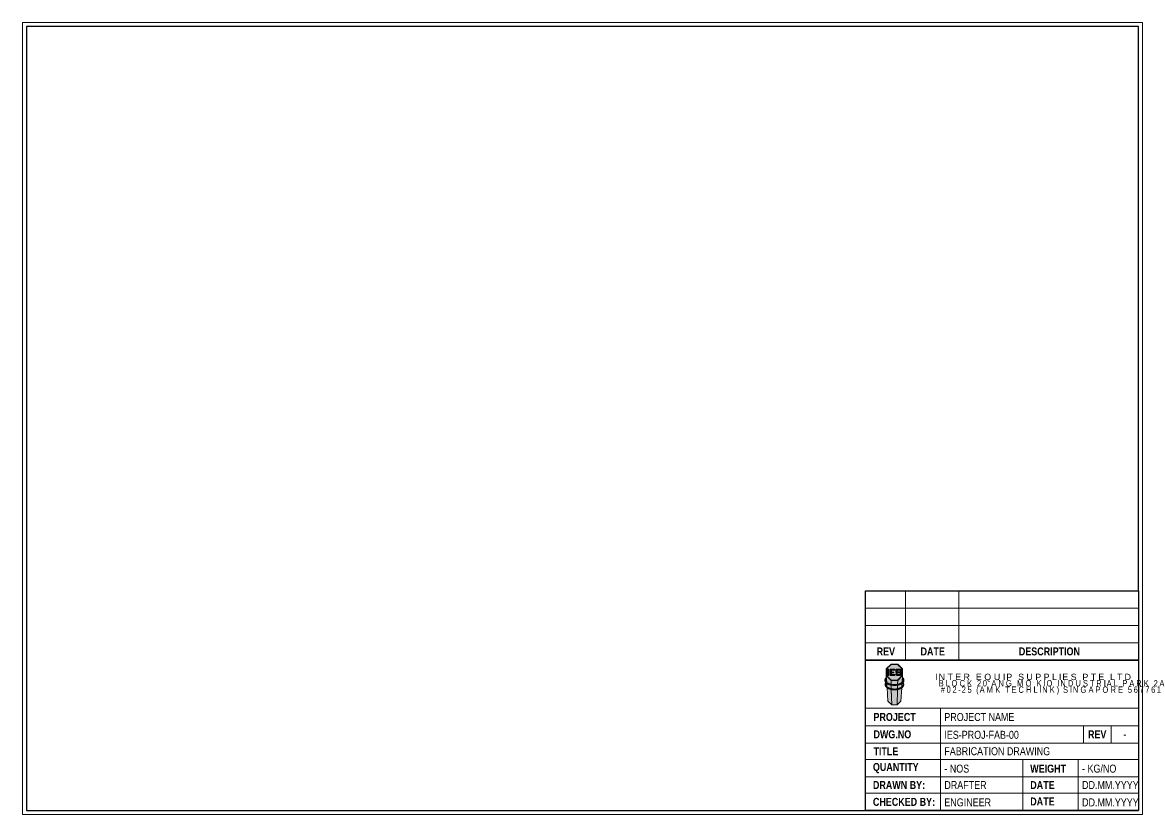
# Model space of a CAD drawing. Header units: millimetres. Extents: x 0 to 1271, y 0 to 491.
# Drawn here: x 0 to 420, y 0 to 297 of the extents above; entities that cross this region are included whole.
import ezdxf
from ezdxf.enums import TextEntityAlignment as Align

# ---------------------------------------------------------------- set-up
doc = ezdxf.new("R2010")
doc.units = ezdxf.units.MM
doc.layers.get('0').update_dxf_attribs({"lineweight": 0})
doc.layers.get('Defpoints').update_dxf_attribs({"lineweight": 0})
for name, color, linetype, lineweight in [('A-PATT-CONC', 7, 'Continuous', 5), ('IES_Existing', 150, 'Continuous', 5), ('IES_Text', 7, 'Continuous', 0)]:
    doc.layers.add(name, color=color, linetype=linetype, lineweight=lineweight)
doc.layers.add('IES_Object line', color=7, linetype='Continuous')
doc.styles.add('ROMAND', font='ROMAND.shx', dxfattribs={"width": 0.8, "height": 100})
doc.styles.add('Title Block Content1', font='arial.ttf', dxfattribs={"width": 0.8})
doc.styles.add('Title Block Field1', font='arialbd.ttf', dxfattribs={"width": 0.8})

# ---------------------------------------------------------------- blocks, each defined once
blk = doc.blocks.new('Paper_A3_L')
at = {"layer": 'Defpoints'}
blk.add_lwpolyline([(1.5, 295.5), (-418.5, 295.5), (-418.5, -1.5), (1.5, -1.5)], close=True, dxfattribs=at)
at = {"layer": 'IES_Object line'}
blk.add_lwpolyline([(0, 294), (-417, 294), (-417, 0), (0, 0)], close=True, dxfattribs=at)
blk = doc.blocks.new('LOGO 2025.01')
at = {"ltscale": 0.25, "true_color": 0x76b822}
h = blk.add_hatch(color=72, dxfattribs=at)
h.dxf.hatch_style = 1
h.paths.add_polyline_path([(-91, 1370), (123, 1370), (123, 1429), (-179, 1429), (-179, 1037), (123, 1037), (123, 1096), (-91, 1096), (-91, 1195), (69, 1195), (69, 1255), (-91, 1255)], flags=0)
h.paths.add_polyline_path([(293, 1373), (450, 1373, -0.414215), (470, 1353), (470, 1337), (544, 1337), (544, 1373, 0.414211), (485, 1432), (258, 1432, 0.414214), (199, 1373), (199, 1266, 0.414214), (258, 1207), (450, 1207, -0.414216), (470, 1187), (470, 1119, -0.414211), (450, 1099), (293, 1099, -0.41421), (273, 1119), (273, 1144), (199, 1144), (199, 1099, 0.414214), (258, 1040), (485, 1040, 0.414216), (544, 1099), (544, 1207, 0.414211), (485, 1266), (293, 1266, -0.41421), (273, 1286), (273, 1353, -0.414217)], flags=0)
h.paths.add_polyline_path([(-114, 1755), (-416, 1453), (-416, 1026), (-114, 724), (313, 724), (615, 1026), (615, 1453), (313, 1755)])
h.paths.add_polyline_path([(308, 1742), (602, 1448), (602, 1031), (308, 737), (-109, 737), (-404, 1031), (-404, 1448), (-109, 1742)], flags=16)
h.paths.add_polyline_path([(485, 1432, -0.414211), (544, 1373), (544, 1337), (470, 1337), (470, 1353, 0.414215), (450, 1373), (293, 1373, 0.414217), (273, 1353), (273, 1286, 0.41421), (293, 1266), (485, 1266, -0.414211), (544, 1207), (544, 1099, -0.414216), (485, 1040), (258, 1040, -0.414214), (199, 1099), (199, 1144), (273, 1144), (273, 1119, 0.41421), (293, 1099), (450, 1099, 0.414211), (470, 1119), (470, 1187, 0.414216), (450, 1207), (258, 1207, -0.414214), (199, 1266), (199, 1373, -0.414214), (258, 1432)], flags=0)
h.paths.add_polyline_path([(123, 1429), (123, 1370), (-91, 1370), (-91, 1255), (69, 1255), (69, 1195), (-91, 1195), (-91, 1096), (123, 1096), (123, 1037), (-179, 1037), (-179, 1429)], flags=0)
h = blk.add_hatch(color=72, dxfattribs=at)
h.dxf.hatch_style = 1
h.paths.add_polyline_path([(-109, 1742), (-404, 1448), (-404, 1031), (-109, 737), (308, 737), (602, 1031), (602, 1448), (308, 1742)])
at = {"ltscale": 0.25, "true_color": 0xffffff}
h = blk.add_hatch(color=7, dxfattribs=at)
h.dxf.hatch_style = 1
h.paths.add_polyline_path([(-338, 1037), (-259, 1037), (-259, 1429), (-338, 1429)])
h = blk.add_hatch(color=7, dxfattribs=at)
h.dxf.hatch_style = 1
h.paths.add_polyline_path([(-179, 1037), (123, 1037), (123, 1096), (-91, 1096), (-91, 1195), (69, 1195), (69, 1255), (-91, 1255), (-91, 1370), (123, 1370), (123, 1429), (-179, 1429)])
h = blk.add_hatch(color=7, dxfattribs=at)
h.dxf.hatch_style = 1
h.paths.add_polyline_path([(199, 1266, 0.414214), (258, 1207), (450, 1207, -0.414216), (470, 1187), (470, 1119, -0.414211), (450, 1099), (293, 1099, -0.41421), (273, 1119), (273, 1144), (199, 1144), (199, 1099, 0.414214), (258, 1040), (485, 1040, 0.414216), (544, 1099), (544, 1207, 0.414211), (485, 1266), (293, 1266, -0.41421), (273, 1286), (273, 1353, -0.414217), (293, 1373), (450, 1373, -0.414215), (470, 1353), (470, 1337), (544, 1337), (544, 1373, 0.414211), (485, 1432), (258, 1432, 0.414214), (199, 1373)])
at = {"true_color": 0x4d99d6}
h = blk.add_hatch(color=153, dxfattribs=at)
h.paths.add_polyline_path([(-446, 831), (-439, 843), (-430, 855), (-421, 867), (-411, 879), (-407, 882), (-409, 914), (-411, 913), (-413, 911), (-415, 910), (-417, 908), (-419, 906), (-421, 905), (-422, 903), (-424, 901), (-426, 900), (-428, 898), (-430, 896), (-431, 895), (-433, 893), (-435, 891), (-436, 890), (-438, 888), (-440, 886), (-441, 884), (-443, 883), (-445, 881), (-446, 879), (-448, 878), (-449, 876), (-451, 874), (-452, 872), (-454, 871), (-455, 869), (-457, 867), (-458, 865), (-459, 863), (-461, 862), (-462, 860), (-463, 858), (-465, 856), (-466, 854), (-467, 853), (-468, 851), (-470, 849), (-471, 847), (-472, 845), (-473, 844), (-474, 842), (-475, 840), (-477, 838), (-478, 836), (-479, 834), (-480, 832), (-481, 831), (-482, 829), (-483, 827), (-484, 825), (-484, 823), (-485, 821), (-486, 819), (-487, 817), (-488, 816), (-489, 814), (-490, 812), (-490, 810), (-491, 808), (-492, 806), (-492, 804), (-493, 802), (-494, 800), (-494, 798), (-495, 796), (-496, 794), (-496, 793), (-497, 791), (-497, 789), (-498, 787), (-498, 785), (-499, 783), (-499, 781), (-499, 779), (-500, 777), (-500, 775), (-500, 773), (-501, 771), (-502, 759), (-503, 746), (-502, 734), (-501, 721), (-498, 709), (-495, 697), (-490, 684), (-485, 672), (-478, 660), (-471, 647), (-463, 635), (-454, 624), (-443, 612), (-432, 601), (-420, 589), (-407, 578), (-393, 568), (-379, 557), (-363, 547), (-347, 537), (-330, 528), (-312, 519), (-293, 510), (-273, 501), (-253, 494), (-232, 486), (-211, 479), (-189, 472), (-166, 466), (-143, 461), (-120, 456), (-96, 451), (-71, 447), (-47, 443), (-22, 440), (3, 438), (29, 436), (54, 435), (80, 434), (105, 434), (131, 434), (157, 435), (182, 436), (207, 439), (233, 441), (257, 444), (282, 448), (306, 452), (330, 457), (353, 462), (376, 468), (399, 474), (421, 481), (442, 488), (463, 495), (483, 504), (502, 512), (521, 521), (538, 530), (555, 540), (572, 550), (587, 560), (601, 570), (615, 581), (628, 592), (640, 603), (651, 615), (661, 627), (670, 638), (678, 651), (685, 663), (691, 675), (696, 687), (700, 700), (703, 712), (705, 725), (707, 737), (707, 750), (706, 762), (705, 774), (702, 787), (699, 799), (694, 811), (689, 823), (683, 835), (676, 846), (668, 858), (659, 869), (650, 880), (640, 891), (629, 902), (617, 912), (608, 919), (606, 888), (613, 881), (623, 870), (633, 858), (641, 846), (649, 834), (656, 821), (661, 809), (666, 796), (669, 783), (671, 770), (672, 757), (673, 744), (672, 731), (669, 718), (666, 704), (662, 691), (656, 678), (649, 666), (641, 653), (632, 640), (622, 628), (611, 616), (599, 604), (585, 592), (571, 581), (555, 570), (539, 559), (521, 549), (503, 539), (484, 530), (464, 521), (443, 512), (421, 504), (399, 497), (375, 490), (352, 484), (327, 478), (303, 473), (277, 468), (251, 464), (225, 461), (199, 458), (172, 456), (146, 455), (119, 454), (92, 454), (65, 455), (38, 456), (12, 458), (-15, 460), (-41, 463), (-67, 467), (-92, 472), (-117, 477), (-142, 482), (-166, 489), (-189, 495), (-211, 503), (-233, 510), (-255, 519), (-275, 528), (-294, 537), (-313, 547), (-330, 557), (-347, 567), (-363, 578), (-378, 590), (-391, 601), (-404, 613), (-415, 625), (-426, 637), (-435, 650), (-443, 663), (-450, 675), (-456, 688), (-461, 701), (-464, 715), (-467, 728), (-468, 741), (-468, 754), (-467, 767), (-465, 780), (-462, 793), (-458, 806), (-452, 818)])
h.paths.add_polyline_path([(-392, 620), (-391, 621), (-393, 653), (-393, 653), (-394, 652), (-394, 652), (-395, 651), (-395, 651), (-396, 650), (-396, 650), (-397, 649), (-398, 649), (-398, 648), (-399, 648), (-399, 647), (-400, 647), (-400, 646), (-401, 646), (-401, 645), (-402, 645), (-403, 644), (-403, 644), (-404, 643), (-404, 643), (-405, 642), (-405, 642), (-406, 641), (-406, 641), (-407, 641), (-407, 640), (-408, 640), (-408, 639), (-409, 639), (-409, 638), (-410, 638), (-410, 637), (-411, 637), (-412, 636), (-412, 636), (-413, 635), (-413, 635), (-414, 634), (-414, 634), (-415, 633), (-415, 633), (-416, 632), (-416, 631), (-417, 631), (-417, 630), (-418, 630), (-418, 629), (-419, 629), (-415, 625), (-404, 613), (-401, 610), (-400, 611), (-399, 611), (-399, 612), (-398, 613), (-397, 614), (-397, 615), (-396, 615), (-395, 616), (-394, 617), (-394, 618), (-393, 618), (-392, 619)], flags=17)
h.paths.add_polyline_path([(622, 628), (623, 629), (623, 630), (622, 630), (622, 631), (621, 631), (621, 632), (620, 632), (619, 633), (619, 633), (618, 634), (618, 634), (617, 635), (617, 635), (616, 636), (616, 636), (615, 637), (615, 637), (614, 638), (613, 639), (613, 639), (612, 640), (612, 640), (611, 641), (611, 641), (610, 642), (610, 642), (609, 643), (608, 643), (608, 644), (607, 644), (607, 645), (606, 645), (606, 646), (605, 646), (604, 647), (604, 647), (603, 648), (603, 648), (602, 649), (602, 649), (601, 650), (600, 650), (600, 651), (599, 651), (599, 652), (598, 652), (597, 653), (597, 653), (596, 654), (596, 654), (595, 655), (594, 655), (594, 656), (593, 656), (593, 657), (592, 657), (592, 658), (590, 627), (591, 626), (592, 624), (593, 623), (594, 622), (596, 621), (597, 619), (598, 618), (599, 617), (600, 616), (601, 614), (603, 613), (604, 612), (605, 610), (611, 616)], flags=17)
h.paths.add_polyline_path([(683, 536), (679, 547), (674, 558), (668, 569), (661, 580), (654, 591), (648, 584), (640, 575), (634, 570), (640, 558), (645, 547), (649, 536), (653, 525), (656, 513), (658, 502), (659, 490), (659, 478), (659, 467), (657, 455), (655, 443), (652, 432), (649, 420), (644, 408), (639, 397), (632, 386), (625, 374), (618, 363), (609, 352), (599, 341), (589, 331), (578, 320), (566, 310), (554, 300), (541, 291), (527, 281), (512, 272), (497, 263), (481, 255), (464, 247), (447, 239), (429, 232), (411, 225), (392, 218), (372, 212), (352, 206), (332, 201), (311, 196), (290, 192), (269, 188), (247, 184), (226, 181), (203, 179), (181, 177), (159, 175), (136, 174), (114, 174), (91, 174), (68, 174), (46, 175), (23, 177), (1, 179), (-21, 181), (-43, 184), (-64, 188), (-86, 192), (-107, 196), (-128, 201), (-148, 206), (-168, 212), (-187, 218), (-206, 225), (-224, 232), (-242, 239), (-259, 247), (-276, 255), (-292, 263), (-307, 272), (-322, 281), (-336, 291), (-349, 300), (-362, 310), (-374, 320), (-385, 331), (-395, 341), (-404, 352), (-413, 363), (-421, 374), (-428, 386), (-434, 397), (-440, 408), (-444, 420), (-448, 432), (-451, 443), (-453, 455), (-454, 467), (-455, 478), (-454, 490), (-453, 502), (-451, 513), (-448, 525), (-445, 536), (-440, 547), (-435, 558), (-430, 569), (-435, 575), (-444, 584), (-450, 591), (-451, 590), (-451, 589), (-452, 588), (-452, 588), (-453, 587), (-454, 586), (-454, 585), (-455, 584), (-455, 583), (-456, 582), (-456, 581), (-457, 580), (-458, 579), (-458, 578), (-459, 577), (-459, 577), (-460, 576), (-460, 575), (-461, 574), (-461, 573), (-462, 572), (-462, 571), (-463, 570), (-463, 569), (-464, 568), (-464, 567), (-465, 566), (-465, 565), (-466, 564), (-466, 564), (-467, 563), (-467, 562), (-468, 561), (-468, 560), (-469, 559), (-469, 558), (-470, 557), (-470, 556), (-471, 555), (-471, 554), (-471, 553), (-472, 552), (-472, 551), (-473, 550), (-473, 549), (-473, 548), (-474, 547), (-474, 546), (-475, 546), (-475, 545), (-475, 544), (-476, 543), (-476, 542), (-476, 541), (-477, 540), (-477, 539), (-477, 538), (-478, 537), (-478, 536), (-478, 535), (-479, 534), (-479, 533), (-479, 532), (-480, 531), (-480, 530), (-480, 529), (-481, 528), (-481, 527), (-481, 526), (-481, 525), (-482, 524), (-482, 523), (-482, 522), (-482, 521), (-483, 520), (-483, 520), (-483, 519), (-483, 518), (-484, 517), (-484, 516), (-484, 515), (-484, 514), (-484, 513), (-485, 512), (-485, 511), (-485, 510), (-485, 509), (-485, 508), (-486, 507), (-486, 506), (-486, 505), (-486, 504), (-486, 503), (-486, 502), (-486, 501), (-488, 489), (-488, 477), (-488, 466), (-487, 454), (-485, 442), (-482, 430), (-479, 418), (-474, 407), (-469, 395), (-463, 384), (-457, 372), (-449, 361), (-441, 350), (-432, 339), (-422, 328), (-411, 317), (-400, 307), (-388, 296), (-375, 286), (-362, 276), (-348, 267), (-333, 258), (-317, 249), (-301, 240), (-284, 232), (-267, 224), (-249, 216), (-231, 209), (-212, 202), (-192, 196), (-172, 190), (-152, 184), (-131, 179), (-110, 175), (-89, 170), (-67, 166), (-45, 163), (-23, 160), (0, 158), (22, 156), (45, 154), (68, 153), (91, 153), (114, 153), (136, 153), (159, 154), (182, 156), (205, 158), (227, 160), (249, 163), (271, 166), (293, 170), (315, 174), (336, 179), (356, 184), (377, 190), (397, 196), (416, 202), (435, 209), (454, 216), (471, 224), (489, 232), (506, 240), (522, 249), (537, 258), (552, 267), (566, 276), (580, 286), (592, 296), (605, 306), (616, 317), (626, 328), (636, 338), (645, 350), (654, 361), (661, 372), (668, 383), (674, 395), (679, 407), (683, 418), (687, 430), (689, 442), (691, 454), (692, 466), (693, 477), (692, 489), (691, 501), (689, 512), (686, 524)])
at = {"true_color": 0x378cd2}
h = blk.add_hatch(color=153, dxfattribs=at)
h.paths.add_polyline_path([(-443, 612), (-454, 624), (-463, 635), (-471, 647), (-478, 660), (-485, 672), (-490, 684), (-495, 697), (-498, 709), (-501, 721), (-502, 735), (-501, 709), (-500, 699), (-499, 690), (-497, 680), (-494, 670), (-491, 660), (-487, 650), (-483, 641), (-478, 631), (-472, 622), (-466, 612), (-459, 603), (-452, 593), (-444, 584), (-435, 575), (-426, 566), (-417, 557), (-406, 549), (-396, 540), (-384, 532), (-373, 524), (-360, 516), (-347, 508), (-334, 501), (-320, 493), (-306, 486), (-291, 479), (-276, 473), (-261, 467), (-245, 460), (-228, 455), (-211, 449), (-194, 444), (-177, 439), (-159, 434), (-141, 430), (-122, 426), (-104, 422), (-85, 419), (-66, 416), (-46, 413), (-27, 411), (-7, 409), (12, 407), (32, 405), (52, 404), (72, 404), (92, 403), (112, 403), (132, 404), (152, 404), (172, 405), (192, 407), (212, 409), (232, 411), (251, 413), (270, 416), (289, 419), (308, 422), (327, 426), (345, 430), (363, 434), (381, 439), (399, 444), (416, 449), (433, 455), (449, 461), (465, 467), (481, 473), (496, 480), (511, 486), (525, 493), (539, 501), (552, 508), (565, 516), (577, 524), (589, 532), (600, 540), (611, 549), (621, 558), (631, 566), (640, 575), (648, 584), (656, 593), (664, 603), (670, 612), (677, 622), (682, 631), (687, 641), (691, 650), (695, 660), (698, 670), (701, 680), (703, 690), (704, 699), (705, 709), (707, 737), (707, 737), (705, 725), (703, 712), (700, 700), (696, 687), (691, 675), (685, 663), (678, 651), (670, 638), (661, 627), (651, 615), (640, 603), (628, 592), (615, 581), (601, 570), (587, 560), (572, 550), (555, 540), (538, 530), (521, 521), (502, 512), (483, 504), (463, 495), (442, 488), (421, 481), (399, 474), (376, 468), (353, 462), (330, 457), (306, 452), (282, 448), (257, 444), (233, 441), (207, 439), (182, 436), (157, 435), (131, 434), (105, 434), (80, 434), (54, 435), (29, 436), (3, 438), (-22, 440), (-47, 443), (-71, 447), (-96, 451), (-120, 456), (-143, 461), (-166, 466), (-189, 472), (-211, 479), (-232, 486), (-253, 494), (-273, 501), (-293, 510), (-312, 519), (-330, 528), (-347, 537), (-363, 547), (-379, 557), (-393, 568), (-407, 578), (-420, 589), (-432, 601)])
h.paths.add_polyline_path([(-488, 477), (-488, 489), (-486, 501), (-486, 502), (-486, 504), (-486, 506), (-485, 508), (-485, 510), (-485, 512), (-484, 514), (-484, 516), (-483, 518), (-483, 520), (-482, 522), (-482, 524), (-481, 526), (-481, 528), (-480, 530), (-480, 532), (-479, 534), (-478, 535), (-478, 537), (-477, 539), (-476, 541), (-476, 543), (-475, 545), (-474, 547), (-473, 549), (-472, 551), (-472, 553), (-471, 555), (-470, 556), (-469, 558), (-468, 560), (-467, 562), (-466, 564), (-465, 566), (-464, 568), (-463, 570), (-462, 571), (-461, 573), (-460, 575), (-459, 577), (-458, 579), (-457, 581), (-456, 583), (-454, 584), (-453, 586), (-452, 588), (-451, 590), (-451, 590), (-451, 589), (-452, 588), (-452, 588), (-453, 587), (-454, 586), (-454, 585), (-455, 584), (-455, 583), (-456, 582), (-456, 581), (-457, 580), (-458, 579), (-458, 578), (-459, 577), (-459, 577), (-460, 576), (-460, 575), (-461, 574), (-461, 573), (-462, 572), (-462, 571), (-463, 570), (-463, 569), (-464, 568), (-464, 567), (-465, 566), (-465, 565), (-466, 564), (-466, 564), (-467, 563), (-467, 562), (-468, 561), (-468, 560), (-469, 559), (-469, 558), (-470, 557), (-470, 556), (-471, 555), (-471, 554), (-471, 553), (-472, 552), (-472, 551), (-473, 550), (-473, 549), (-473, 548), (-474, 547), (-474, 546), (-475, 546), (-475, 545), (-475, 544), (-476, 543), (-476, 542), (-476, 541), (-477, 540), (-477, 539), (-477, 538), (-478, 537), (-478, 536), (-478, 535), (-479, 534), (-479, 533), (-479, 532), (-480, 531), (-480, 530), (-480, 529), (-481, 528), (-481, 527), (-481, 526), (-481, 525), (-482, 524), (-482, 523), (-482, 522), (-482, 521), (-483, 520), (-483, 520), (-483, 519), (-483, 518), (-484, 517), (-484, 516), (-484, 515), (-484, 514), (-484, 513), (-485, 512), (-485, 511), (-485, 510), (-485, 509), (-485, 508), (-486, 507), (-486, 506), (-486, 505), (-486, 504), (-486, 503), (-486, 502), (-486, 501), (-488, 489), (-488, 477), (-488, 466), (-487, 454), (-485, 442), (-482, 430), (-479, 418), (-474, 407), (-469, 395), (-463, 384), (-457, 372), (-449, 361), (-441, 350), (-432, 339), (-422, 328), (-411, 317), (-400, 307), (-388, 296), (-375, 286), (-362, 276), (-348, 267), (-333, 258), (-317, 249), (-301, 240), (-284, 232), (-267, 224), (-249, 216), (-231, 209), (-212, 202), (-192, 196), (-172, 190), (-152, 184), (-131, 179), (-110, 175), (-89, 170), (-67, 166), (-45, 163), (-23, 160), (0, 158), (22, 156), (45, 154), (68, 153), (91, 153), (114, 153), (136, 153), (159, 154), (182, 156), (205, 158), (227, 160), (249, 163), (271, 166), (293, 170), (315, 174), (336, 179), (356, 184), (377, 190), (397, 196), (416, 202), (435, 209), (454, 216), (471, 224), (489, 232), (506, 240), (522, 249), (537, 258), (552, 267), (566, 276), (580, 286), (592, 296), (605, 306), (616, 317), (626, 328), (636, 338), (645, 350), (654, 361), (661, 372), (668, 383), (674, 395), (679, 407), (683, 418), (687, 430), (689, 442), (691, 454), (692, 466), (691, 439), (690, 429), (689, 419), (687, 409), (684, 399), (681, 389), (677, 379), (673, 369), (668, 359), (663, 349), (657, 339), (650, 329), (643, 320), (635, 310), (627, 301), (618, 292), (608, 283), (599, 274), (588, 265), (577, 257), (565, 248), (553, 240), (541, 232), (528, 224), (514, 217), (500, 209), (486, 202), (471, 196), (456, 189), (440, 183), (424, 177), (408, 171), (391, 166), (374, 161), (357, 156), (339, 151), (321, 147), (303, 143), (285, 140), (266, 137), (247, 134), (228, 131), (209, 129), (190, 128), (171, 126), (151, 125), (132, 124), (112, 124), (93, 124), (73, 124), (54, 125), (34, 126), (15, 128), (-5, 129), (-24, 131), (-43, 134), (-61, 137), (-80, 140), (-99, 143), (-117, 147), (-135, 151), (-152, 156), (-170, 161), (-187, 166), (-203, 171), (-220, 177), (-236, 183), (-251, 189), (-267, 196), (-282, 202), (-296, 209), (-310, 217), (-323, 224), (-336, 232), (-349, 240), (-361, 248), (-372, 256), (-383, 265), (-394, 274), (-404, 283), (-413, 292), (-422, 301), (-430, 310), (-438, 320), (-445, 329), (-452, 339), (-458, 349), (-464, 359), (-468, 369), (-473, 379), (-476, 389), (-480, 399), (-482, 409), (-484, 419), (-486, 429), (-486, 439), (-488, 466), (-488, 466)])
h = blk.add_hatch(color=153, dxfattribs=at)
h.paths.add_polyline_path([(-412, 847), (-411, 849), (-409, 850), (-408, 852), (-406, 853), (-405, 854), (-407, 882), (-411, 879), (-421, 867), (-430, 855), (-439, 843), (-446, 831), (-452, 818), (-458, 806), (-462, 793), (-465, 780), (-467, 767), (-468, 754), (-468, 741), (-467, 728), (-467, 727), (-466, 729), (-466, 731), (-466, 732), (-466, 734), (-466, 736), (-466, 738), (-465, 740), (-465, 741), (-465, 743), (-465, 745), (-464, 747), (-464, 748), (-464, 750), (-463, 752), (-463, 754), (-463, 755), (-462, 757), (-462, 759), (-461, 761), (-461, 762), (-460, 764), (-460, 766), (-459, 768), (-459, 769), (-458, 771), (-458, 773), (-457, 774), (-456, 776), (-456, 778), (-455, 780), (-454, 781), (-454, 783), (-453, 785), (-452, 786), (-452, 788), (-451, 790), (-450, 792), (-449, 793), (-448, 795), (-447, 797), (-447, 798), (-446, 800), (-445, 802), (-444, 803), (-443, 805), (-442, 807), (-441, 808), (-440, 810), (-439, 812), (-438, 813), (-437, 815), (-436, 817), (-435, 818), (-434, 820), (-432, 822), (-431, 823), (-430, 825), (-429, 826), (-428, 828), (-427, 830), (-425, 831), (-424, 833), (-423, 834), (-422, 836), (-420, 838), (-419, 839), (-418, 841), (-416, 842), (-415, 844), (-413, 846)])
h.paths.add_polyline_path([(-423, 550), (-423, 551), (-422, 552), (-421, 553), (-421, 554), (-420, 555), (-419, 556), (-419, 557), (-418, 559), (-426, 566), (-430, 569), (-435, 558), (-440, 547), (-445, 536), (-448, 525), (-451, 513), (-453, 502), (-454, 490), (-455, 478), (-454, 467), (-453, 457), (-453, 458), (-453, 459), (-453, 460), (-453, 461), (-453, 462), (-453, 463), (-453, 464), (-453, 465), (-452, 467), (-452, 468), (-452, 469), (-452, 470), (-452, 471), (-452, 472), (-452, 473), (-452, 474), (-451, 475), (-451, 476), (-451, 478), (-451, 479), (-451, 480), (-451, 481), (-450, 482), (-450, 483), (-450, 484), (-450, 485), (-449, 486), (-449, 487), (-449, 489), (-449, 490), (-448, 491), (-448, 492), (-448, 493), (-448, 494), (-447, 495), (-447, 496), (-447, 497), (-447, 498), (-446, 499), (-446, 501), (-446, 502), (-445, 503), (-445, 504), (-445, 505), (-444, 506), (-444, 507), (-443, 508), (-443, 509), (-443, 510), (-442, 511), (-442, 512), (-442, 513), (-441, 515), (-441, 516), (-440, 517), (-440, 518), (-439, 519), (-439, 520), (-439, 521), (-438, 522), (-438, 523), (-437, 524), (-437, 525), (-436, 526), (-436, 527), (-435, 528), (-435, 529), (-434, 531), (-434, 532), (-433, 533), (-433, 534), (-432, 535), (-431, 536), (-431, 537), (-430, 538), (-430, 539), (-429, 540), (-429, 541), (-428, 542), (-427, 543), (-427, 544), (-426, 545), (-426, 546), (-425, 547), (-424, 548), (-424, 549)])
h.paths.add_polyline_path([(-391, 621), (-391, 621), (-391, 621), (-391, 620), (-392, 620), (-392, 619), (-392, 619), (-393, 619), (-393, 618), (-394, 618), (-394, 617), (-394, 617), (-395, 617), (-395, 616), (-395, 616), (-396, 615), (-396, 615), (-396, 615), (-397, 614), (-397, 614), (-398, 614), (-398, 613), (-398, 613), (-399, 612), (-399, 612), (-399, 612), (-400, 611), (-400, 611), (-400, 610), (-401, 610), (-391, 601), (-389, 599)])
h.paths.add_polyline_path([(605, 610), (605, 610), (604, 611), (604, 611), (604, 612), (603, 612), (603, 613), (603, 613), (602, 613), (602, 614), (601, 614), (601, 615), (601, 615), (600, 616), (600, 616), (599, 616), (599, 617), (599, 617), (598, 618), (598, 618), (598, 618), (597, 619), (597, 619), (596, 620), (596, 620), (596, 621), (595, 621), (595, 621), (594, 622), (594, 622), (594, 623), (593, 623), (593, 623), (592, 624), (592, 624), (592, 625), (591, 625), (591, 626), (590, 626), (590, 626), (590, 627), (588, 600), (588, 599), (589, 599), (590, 598), (590, 598), (591, 597), (599, 604)])
h.paths.add_polyline_path([(640, 558), (634, 570), (631, 566), (622, 559), (623, 558), (624, 557), (624, 556), (625, 554), (626, 553), (626, 552), (627, 551), (628, 550), (628, 549), (629, 548), (630, 547), (630, 546), (631, 545), (631, 544), (632, 543), (633, 542), (633, 541), (634, 540), (634, 539), (635, 538), (635, 537), (636, 536), (637, 535), (637, 534), (638, 533), (638, 532), (639, 531), (639, 530), (640, 528), (640, 527), (641, 526), (641, 525), (642, 524), (642, 523), (643, 522), (643, 521), (643, 520), (644, 519), (644, 518), (645, 517), (645, 516), (646, 515), (646, 514), (646, 512), (647, 511), (647, 510), (648, 509), (648, 508), (648, 507), (649, 506), (649, 505), (649, 504), (650, 503), (650, 502), (650, 501), (651, 500), (651, 498), (651, 497), (652, 496), (652, 495), (652, 494), (652, 493), (653, 492), (653, 491), (653, 490), (654, 489), (654, 488), (654, 486), (654, 485), (654, 484), (655, 483), (655, 482), (655, 481), (655, 480), (655, 479), (656, 478), (656, 477), (656, 475), (656, 474), (656, 473), (656, 472), (657, 471), (657, 470), (657, 469), (657, 468), (657, 467), (657, 466), (657, 464), (657, 463), (657, 462), (657, 461), (657, 460), (658, 459), (658, 458), (658, 457), (659, 467), (659, 478), (659, 490), (658, 502), (656, 513), (653, 525), (649, 536), (645, 547)])
h.paths.add_polyline_path([(641, 846), (633, 858), (623, 870), (613, 881), (606, 888), (605, 860), (606, 858), (607, 857), (609, 855), (610, 854), (612, 852), (613, 851), (615, 849), (616, 848), (618, 846), (619, 844), (620, 843), (622, 841), (623, 840), (625, 838), (626, 836), (627, 835), (628, 833), (630, 831), (631, 830), (632, 828), (633, 826), (635, 825), (636, 823), (637, 822), (638, 820), (639, 818), (640, 817), (641, 815), (643, 813), (644, 811), (645, 810), (646, 808), (647, 806), (648, 805), (649, 803), (650, 801), (650, 800), (651, 798), (652, 796), (653, 794), (654, 793), (655, 791), (656, 789), (656, 788), (657, 786), (658, 784), (659, 782), (659, 781), (660, 779), (661, 777), (661, 775), (662, 774), (663, 772), (663, 770), (664, 768), (664, 767), (665, 765), (665, 763), (666, 761), (666, 759), (667, 758), (667, 756), (667, 754), (668, 752), (668, 751), (669, 749), (669, 747), (669, 745), (669, 743), (670, 742), (670, 740), (670, 738), (670, 736), (671, 734), (671, 733), (671, 731), (671, 729), (671, 728), (672, 731), (673, 744), (672, 757), (671, 770), (669, 783), (666, 796), (661, 809), (656, 821), (649, 834)])
at = {"layer": 'A-PATT-CONC', "true_color": 0x776362}
h = blk.add_hatch(color=251, dxfattribs=at)
h.dxf.hatch_style = 1
h.paths.add_polyline_path([(-114, 724), (-416, 1026), (-389, 599), (-378, 590), (-363, 578), (-347, 567), (-330, 557), (-313, 547), (-294, 537), (-275, 528), (-255, 519), (-233, 510), (-211, 503), (-189, 495), (-166, 489), (-142, 482), (-117, 477), (-107, 475)])
h.paths.add_polyline_path([(-106, 423), (-122, 426), (-141, 430), (-159, 434), (-177, 439), (-194, 444), (-211, 449), (-228, 455), (-245, 460), (-261, 467), (-276, 473), (-291, 479), (-306, 486), (-320, 493), (-334, 501), (-347, 508), (-360, 516), (-373, 524), (-385, 532), (-371, 318), (-362, 310), (-349, 300), (-336, 291), (-322, 281), (-307, 272), (-292, 263), (-276, 255), (-259, 247), (-242, 239), (-224, 232), (-206, 225), (-187, 218), (-168, 212), (-148, 206), (-128, 201), (-107, 196), (-100, 194)])
h.paths.add_polyline_path([(-187, 166), (-203, 171), (-220, 177), (-236, 183), (-251, 189), (-267, 196), (-282, 202), (-296, 209), (-310, 217), (-323, 224), (-336, 232), (-349, 240), (-361, 248), (-367, 253), (-313, -590), (-72, -832), (-98, 143), (-117, 147), (-135, 151), (-152, 156), (-170, 161)])
at = {"layer": 'A-PATT-CONC', "true_color": 0x93827d}
h = blk.add_hatch(color=252, dxfattribs=at)
h.dxf.hatch_style = 1
h.paths.add_polyline_path([(-72, -832), (270, -832), (297, 142), (285, 140), (266, 137), (247, 134), (228, 131), (209, 129), (190, 128), (171, 126), (151, 125), (132, 124), (112, 124), (93, 124), (73, 124), (54, 125), (34, 126), (15, 128), (-5, 129), (-24, 131), (-43, 134), (-61, 137), (-80, 140), (-98, 143)])
h.paths.add_polyline_path([(68, 174), (91, 174), (114, 174), (136, 174), (159, 175), (181, 177), (203, 179), (226, 181), (247, 184), (269, 188), (290, 192), (298, 193), (305, 422), (289, 419), (270, 416), (251, 413), (232, 411), (212, 409), (192, 407), (172, 405), (152, 404), (132, 404), (112, 403), (92, 403), (72, 404), (52, 404), (32, 405), (12, 407), (-7, 409), (-27, 411), (-46, 413), (-66, 416), (-85, 419), (-106, 423), (-100, 194), (-86, 192), (-64, 188), (-43, 184), (-21, 181), (1, 179), (23, 177), (46, 175)])
h.paths.add_polyline_path([(-114, 724), (-107, 475), (-92, 472), (-67, 467), (-41, 463), (-15, 460), (12, 458), (38, 456), (65, 455), (92, 454), (119, 454), (146, 455), (172, 456), (199, 458), (225, 461), (251, 464), (277, 468), (303, 473), (306, 474), (313, 724)])
at = {"layer": 'A-PATT-CONC', "true_color": 0xa29993}
h = blk.add_hatch(color=253, dxfattribs=at)
h.dxf.hatch_style = 1
h.paths.add_polyline_path([(503, 539), (521, 549), (539, 559), (555, 570), (571, 581), (585, 592), (588, 594), (615, 1026), (313, 724), (306, 474), (327, 478), (352, 484), (375, 490), (399, 497), (421, 504), (443, 512), (464, 521), (484, 530)])
h.paths.add_polyline_path([(433, 455), (416, 449), (399, 444), (381, 439), (363, 434), (345, 430), (327, 426), (305, 422), (298, 193), (311, 196), (332, 201), (352, 206), (372, 212), (392, 218), (411, 225), (429, 232), (447, 239), (464, 247), (481, 255), (497, 263), (512, 272), (527, 281), (541, 291), (554, 300), (566, 310), (570, 313), (583, 528), (577, 524), (565, 516), (552, 508), (539, 501), (525, 493), (511, 486), (496, 480), (481, 473), (465, 467), (449, 461)])
h.paths.add_polyline_path([(566, 248), (553, 240), (541, 232), (528, 224), (514, 217), (500, 209), (486, 202), (471, 196), (456, 189), (440, 183), (424, 177), (408, 171), (391, 166), (374, 161), (357, 156), (339, 151), (321, 147), (297, 142), (270, -832), (512, -590)])
at = {"color": 153, "true_color": 0x378cd2, "extrusion": (-1e-16, 0.829325, 0.558767)}
for p, q in [((-502, 738), (-501, 709)), ((707, 739), (705, 709)), ((-488, 467), (-486, 439)), ((692, 467), (691, 439))]:
    blk.add_line(p, q, dxfattribs=at)
at = {"color": 72, "ltscale": 0.25, "true_color": 0x76b822}
for points in [[(313, 724), (615, 1026), (615, 1453), (313, 1755), (-114, 1755), (-416, 1453), (-416, 1026), (-114, 724)], [(308, 737), (602, 1031), (602, 1448), (308, 1742), (-109, 1742), (-404, 1448), (-404, 1031), (-109, 737)]]:
    blk.add_lwpolyline(points, close=True, dxfattribs=at)
at = {"color": 153, "true_color": 0x4d99d6}
for points in [[(-501, 771), (-502, 759), (-503, 746), (-502, 734), (-501, 721), (-498, 709), (-495, 697), (-490, 684), (-485, 672), (-478, 660), (-471, 647), (-463, 635), (-454, 624), (-443, 612), (-432, 601), (-420, 589), (-407, 578), (-393, 568), (-379, 557), (-363, 547), (-347, 537), (-330, 528), (-312, 519), (-293, 510), (-273, 501), (-253, 494), (-232, 486), (-211, 479), (-189, 472), (-166, 466), (-143, 461), (-120, 456), (-96, 451), (-71, 447), (-47, 443), (-22, 440), (3, 438), (29, 436), (54, 435), (80, 434), (105, 434), (131, 434), (157, 435), (182, 436), (207, 439), (233, 441), (257, 444), (282, 448), (306, 452), (330, 457), (353, 462), (376, 468), (399, 474), (421, 481), (442, 488), (463, 495), (483, 504), (502, 512), (521, 521), (538, 530), (555, 540), (572, 550), (587, 560), (601, 570), (615, 581), (628, 592), (640, 603), (651, 615), (661, 627), (670, 638), (678, 651), (685, 663), (691, 675), (696, 687), (700, 700), (703, 712), (705, 725), (707, 737), (707, 750), (706, 762), (705, 774), (702, 787), (699, 799), (694, 811), (689, 823), (683, 835), (676, 846), (668, 858), (659, 869), (650, 880), (640, 891), (629, 902), (617, 912), (608, 919)], [(-409, 914), (-411, 913), (-413, 911), (-415, 910), (-417, 908), (-419, 906), (-421, 905), (-422, 903), (-424, 901), (-426, 900), (-428, 898), (-430, 896), (-431, 895), (-433, 893), (-435, 891), (-436, 890), (-438, 888), (-440, 886), (-441, 884), (-443, 883), (-445, 881), (-446, 879), (-448, 878), (-449, 876), (-451, 874), (-452, 872), (-454, 871), (-455, 869), (-457, 867), (-458, 865), (-459, 863), (-461, 862), (-462, 860), (-463, 858), (-465, 856), (-466, 854), (-467, 853), (-468, 851), (-470, 849), (-471, 847), (-472, 845), (-473, 844), (-474, 842), (-475, 840), (-477, 838), (-478, 836), (-479, 834), (-480, 832), (-481, 831), (-482, 829), (-483, 827), (-484, 825), (-484, 823), (-485, 821), (-486, 819), (-487, 817), (-488, 816), (-489, 814), (-490, 812), (-490, 810), (-491, 808), (-492, 806), (-492, 804), (-493, 802), (-494, 800), (-494, 798), (-495, 796), (-496, 794), (-496, 793), (-497, 791), (-497, 789), (-498, 787), (-498, 785), (-499, 783), (-499, 781), (-499, 779), (-500, 777), (-500, 775), (-500, 773), (-501, 771)], [(-407, 882), (-411, 879), (-421, 867), (-430, 855), (-439, 843), (-446, 831), (-452, 818), (-458, 806), (-462, 793), (-465, 780), (-467, 767), (-468, 754), (-468, 741), (-467, 728), (-464, 715), (-461, 701), (-456, 688), (-450, 675), (-443, 663), (-435, 650), (-426, 637), (-415, 625), (-404, 613), (-391, 601), (-378, 590), (-363, 578), (-347, 567), (-330, 557), (-313, 547), (-294, 537), (-275, 528), (-255, 519), (-233, 510), (-211, 503), (-189, 495), (-166, 489), (-142, 482), (-117, 477), (-92, 472), (-67, 467), (-41, 463), (-15, 460), (12, 458), (38, 456), (65, 455), (92, 454), (119, 454), (146, 455), (172, 456), (199, 458), (225, 461), (251, 464), (277, 468), (303, 473), (327, 478), (352, 484), (375, 490), (399, 497), (421, 504), (443, 512), (464, 521), (484, 530), (503, 539), (521, 549), (539, 559), (555, 570), (571, 581), (585, 592), (599, 604), (611, 616), (622, 628), (632, 640), (641, 653), (649, 666), (656, 678), (662, 691), (666, 704), (669, 718), (672, 731), (673, 744), (672, 757), (671, 770), (669, 783), (666, 796), (661, 809), (656, 821), (649, 834), (641, 846), (633, 858), (623, 870), (613, 881), (606, 888)], [(-486, 501), (-488, 489), (-488, 477), (-488, 466), (-487, 454), (-485, 442), (-482, 430), (-479, 418), (-474, 407), (-469, 395), (-463, 384), (-457, 372), (-449, 361), (-441, 350), (-432, 339), (-422, 328), (-411, 317), (-400, 307), (-388, 296), (-375, 286), (-362, 276), (-348, 267), (-333, 258), (-317, 249), (-301, 240), (-284, 232), (-267, 224), (-249, 216), (-231, 209), (-212, 202), (-192, 196), (-172, 190), (-152, 184), (-131, 179), (-110, 175), (-89, 170), (-67, 166), (-45, 163), (-23, 160), (0, 158), (22, 156), (45, 154), (68, 153), (91, 153), (114, 153), (136, 153), (159, 154), (182, 156), (205, 158), (227, 160), (249, 163), (271, 166), (293, 170), (315, 174), (336, 179), (356, 184), (377, 190), (397, 196), (416, 202), (435, 209), (454, 216), (471, 224), (489, 232), (506, 240), (522, 249), (537, 258), (552, 267), (566, 276), (580, 286), (592, 296), (605, 306), (616, 317), (626, 328), (636, 338), (645, 350), (654, 361), (661, 372), (668, 383), (674, 395), (679, 407), (683, 418), (687, 430), (689, 442), (691, 454), (692, 466), (693, 477), (692, 489), (691, 501), (689, 512), (686, 524), (683, 536), (679, 547), (674, 558), (668, 569), (661, 580), (654, 591)], [(-450, 591), (-451, 590), (-451, 589), (-452, 588), (-452, 588), (-453, 587), (-454, 586), (-454, 585), (-455, 584), (-455, 583), (-456, 582), (-456, 581), (-457, 580), (-458, 579), (-458, 578), (-459, 577), (-459, 577), (-460, 576), (-460, 575), (-461, 574), (-461, 573), (-462, 572), (-462, 571), (-463, 570), (-463, 569), (-464, 568), (-464, 567), (-465, 566), (-465, 565), (-466, 564), (-466, 564), (-467, 563), (-467, 562), (-468, 561), (-468, 560), (-469, 559), (-469, 558), (-470, 557), (-470, 556), (-471, 555), (-471, 554), (-471, 553), (-472, 552), (-472, 551), (-473, 550), (-473, 549), (-473, 548), (-474, 547), (-474, 546), (-475, 546), (-475, 545), (-475, 544), (-476, 543), (-476, 542), (-476, 541), (-477, 540), (-477, 539), (-477, 538), (-478, 537), (-478, 536), (-478, 535), (-479, 534), (-479, 533), (-479, 532), (-480, 531), (-480, 530), (-480, 529), (-481, 528), (-481, 527), (-481, 526), (-481, 525), (-482, 524), (-482, 523), (-482, 522), (-482, 521), (-483, 520), (-483, 520), (-483, 519), (-483, 518), (-484, 517), (-484, 516), (-484, 515), (-484, 514), (-484, 513), (-485, 512), (-485, 511), (-485, 510), (-485, 509), (-485, 508), (-486, 507), (-486, 506), (-486, 505), (-486, 504), (-486, 503), (-486, 502), (-486, 501)], [(-430, 569), (-435, 558), (-440, 547), (-445, 536), (-448, 525), (-451, 513), (-453, 502), (-454, 490), (-455, 478), (-454, 467), (-453, 455), (-451, 443), (-448, 432), (-444, 420), (-440, 408), (-434, 397), (-428, 386), (-421, 374), (-413, 363), (-404, 352), (-395, 341), (-385, 331), (-374, 320), (-362, 310), (-349, 300), (-336, 291), (-322, 281), (-307, 272), (-292, 263), (-276, 255), (-259, 247), (-242, 239), (-224, 232), (-206, 225), (-187, 218), (-168, 212), (-148, 206), (-128, 201), (-107, 196), (-86, 192), (-64, 188), (-43, 184), (-21, 181), (1, 179), (23, 177), (46, 175), (68, 174), (91, 174), (114, 174), (136, 174), (159, 175), (181, 177), (203, 179), (226, 181), (247, 184), (269, 188), (290, 192), (311, 196), (332, 201), (352, 206), (372, 212), (392, 218), (411, 225), (429, 232), (447, 239), (464, 247), (481, 255), (497, 263), (512, 272), (527, 281), (541, 291), (554, 300), (566, 310), (578, 320), (589, 331), (599, 341), (609, 352), (618, 363), (625, 374), (632, 386), (639, 397), (644, 408), (649, 420), (652, 432), (655, 443), (657, 455), (659, 467), (659, 478), (659, 490), (658, 502), (656, 513), (653, 525), (649, 536), (645, 547), (640, 558), (634, 569)], [(-393, 653), (-393, 653), (-394, 652), (-394, 652), (-395, 651), (-395, 651), (-396, 650), (-396, 650), (-397, 649), (-398, 649), (-398, 648), (-399, 648), (-399, 647), (-400, 647), (-400, 646), (-401, 646), (-401, 645), (-402, 645), (-403, 644), (-403, 644), (-404, 643), (-404, 643), (-405, 642), (-405, 642), (-406, 641), (-406, 641), (-407, 641), (-407, 640), (-408, 640), (-408, 639), (-409, 639), (-409, 638), (-410, 638), (-410, 637), (-411, 637), (-412, 636), (-412, 636), (-413, 635), (-413, 635), (-414, 634), (-414, 634), (-415, 633), (-415, 633), (-416, 632), (-416, 631), (-417, 631), (-417, 630), (-418, 630), (-418, 629), (-419, 629)], [(-391, 621), (-391, 621), (-391, 621), (-391, 620), (-392, 620), (-392, 619), (-392, 619), (-393, 619), (-393, 618), (-394, 618), (-394, 617), (-394, 617), (-395, 617), (-395, 616), (-395, 616), (-396, 615), (-396, 615), (-396, 615), (-397, 614), (-397, 614), (-398, 614), (-398, 613), (-398, 613), (-399, 612), (-399, 612), (-399, 612), (-400, 611), (-400, 611), (-400, 610), (-401, 610)], [(605, 610), (605, 610), (604, 611), (604, 611), (604, 612), (603, 612), (603, 613), (603, 613), (602, 613), (602, 614), (601, 614), (601, 615), (601, 615), (600, 616), (600, 616), (599, 616), (599, 617), (599, 617), (598, 618), (598, 618), (598, 618), (597, 619), (597, 619), (596, 620), (596, 620), (596, 621), (595, 621), (595, 621), (594, 622), (594, 622), (594, 623), (593, 623), (593, 623), (592, 624), (592, 624), (592, 625), (591, 625), (591, 626), (590, 626), (590, 626), (590, 627)], [(623, 629), (623, 630), (622, 630), (622, 631), (621, 631), (621, 632), (620, 632), (619, 633), (619, 633), (618, 634), (618, 634), (617, 635), (617, 635), (616, 636), (616, 636), (615, 637), (615, 637), (614, 638), (613, 639), (613, 639), (612, 640), (612, 640), (611, 641), (611, 641), (610, 642), (610, 642), (609, 643), (608, 643), (608, 644), (607, 644), (607, 645), (606, 645), (606, 646), (605, 646), (604, 647), (604, 647), (603, 648), (603, 648), (602, 649), (602, 649), (601, 650), (600, 650), (600, 651), (599, 651), (599, 652), (598, 652), (597, 653), (597, 653), (596, 654), (596, 654), (595, 655), (594, 655), (594, 656), (593, 656), (593, 657), (592, 657), (592, 658)]]:
    blk.add_lwpolyline(points, dxfattribs=at)
at = {"color": 153, "true_color": 0x378cd2}
for points in [[(-405, 854), (-406, 853), (-408, 852), (-409, 850), (-411, 849), (-412, 847), (-413, 846), (-415, 844), (-416, 842), (-418, 841), (-419, 839), (-420, 838), (-422, 836), (-423, 834), (-424, 833), (-425, 831), (-427, 830), (-428, 828), (-429, 826), (-430, 825), (-431, 823), (-432, 822), (-434, 820), (-435, 818), (-436, 817), (-437, 815), (-438, 813), (-439, 812), (-440, 810), (-441, 808), (-442, 807), (-443, 805), (-444, 803), (-445, 802), (-446, 800), (-447, 798), (-447, 797), (-448, 795), (-449, 793), (-450, 792), (-451, 790), (-452, 788), (-452, 786), (-453, 785), (-454, 783), (-454, 781), (-455, 780), (-456, 778), (-456, 776), (-457, 774), (-458, 773), (-458, 771), (-459, 769), (-459, 768), (-460, 766), (-460, 764), (-461, 762), (-461, 761), (-462, 759), (-462, 757), (-463, 755), (-463, 754), (-463, 752), (-464, 750), (-464, 748), (-464, 747), (-465, 745), (-465, 743), (-465, 741), (-465, 740), (-466, 738), (-466, 736), (-466, 734), (-466, 732), (-466, 731), (-466, 729), (-467, 727)], [(671, 727), (671, 729), (671, 731), (671, 733), (671, 734), (670, 736), (670, 738), (670, 740), (670, 742), (669, 743), (669, 745), (669, 747), (669, 749), (668, 751), (668, 752), (667, 754), (667, 756), (667, 758), (666, 759), (666, 761), (665, 763), (665, 765), (664, 767), (664, 768), (663, 770), (663, 772), (662, 774), (661, 775), (661, 777), (660, 779), (659, 781), (659, 782), (658, 784), (657, 786), (656, 788), (656, 789), (655, 791), (654, 793), (653, 794), (652, 796), (651, 798), (650, 800), (650, 801), (649, 803), (648, 805), (647, 806), (646, 808), (645, 810), (644, 811), (643, 813), (641, 815), (640, 817), (639, 818), (638, 820), (637, 822), (636, 823), (635, 825), (633, 826), (632, 828), (631, 830), (630, 831), (628, 833), (627, 835), (626, 836), (625, 838), (623, 840), (622, 841), (620, 843), (619, 844), (618, 846), (616, 848), (615, 849), (613, 851), (612, 852), (610, 854), (609, 855), (607, 857), (606, 858), (605, 860)], [(-501, 709), (-500, 699), (-499, 690), (-497, 680), (-494, 670), (-491, 660), (-487, 650), (-483, 641), (-478, 631), (-472, 622), (-466, 612), (-459, 603), (-452, 593), (-444, 584), (-435, 575), (-426, 566), (-417, 557), (-406, 549), (-396, 540), (-384, 532), (-373, 524), (-360, 516), (-347, 508), (-334, 501), (-320, 493), (-306, 486), (-291, 479), (-276, 473), (-261, 467), (-245, 460), (-228, 455), (-211, 449), (-194, 444), (-177, 439), (-159, 434), (-141, 430), (-122, 426), (-104, 422), (-85, 419), (-66, 416), (-46, 413), (-27, 411), (-7, 409), (12, 407), (32, 405), (52, 404), (72, 404), (92, 403), (112, 403), (132, 404), (152, 404), (172, 405), (192, 407), (212, 409), (232, 411), (251, 413), (270, 416), (289, 419), (308, 422), (327, 426), (345, 430), (363, 434), (381, 439), (399, 444), (416, 449), (433, 455), (449, 461), (465, 467), (481, 473), (496, 480), (511, 486), (525, 493), (539, 501), (552, 508), (565, 516), (577, 524), (589, 532), (600, 540), (611, 549), (621, 558), (631, 566), (640, 575), (648, 584), (656, 593), (664, 603), (670, 612), (677, 622), (682, 631), (687, 641), (691, 650), (695, 660), (698, 670), (701, 680), (703, 690), (704, 699), (705, 709)], [(-486, 439), (-486, 429), (-484, 419), (-482, 409), (-480, 399), (-476, 389), (-473, 379), (-468, 369), (-464, 359), (-458, 349), (-452, 339), (-445, 329), (-438, 320), (-430, 310), (-422, 301), (-413, 292), (-404, 283), (-394, 274), (-383, 265), (-372, 256), (-361, 248), (-349, 240), (-336, 232), (-323, 224), (-310, 217), (-296, 209), (-282, 202), (-267, 196), (-251, 189), (-236, 183), (-220, 177), (-203, 171), (-187, 166), (-170, 161), (-152, 156), (-135, 151), (-117, 147), (-99, 143), (-80, 140), (-61, 137), (-43, 134), (-24, 131), (-5, 129), (15, 128), (34, 126), (54, 125), (73, 124), (93, 124), (112, 124), (132, 124), (151, 125), (171, 126), (190, 128), (209, 129), (228, 131), (247, 134), (266, 137), (285, 140), (303, 143), (321, 147), (339, 151), (357, 156), (374, 161), (391, 166), (408, 171), (424, 177), (440, 183), (456, 189), (471, 196), (486, 202), (500, 209), (514, 217), (528, 224), (541, 232), (553, 240), (565, 248), (577, 257), (588, 265), (599, 274), (608, 283), (618, 292), (627, 301), (635, 310), (643, 320), (650, 329), (657, 339), (663, 349), (668, 359), (673, 369), (677, 379), (681, 389), (684, 399), (687, 409), (689, 419), (690, 429), (691, 439)], [(-418, 559), (-419, 557), (-419, 556), (-420, 555), (-421, 554), (-421, 553), (-422, 552), (-423, 551), (-423, 550), (-424, 549), (-424, 548), (-425, 547), (-426, 546), (-426, 545), (-427, 544), (-427, 543), (-428, 542), (-429, 541), (-429, 540), (-430, 539), (-430, 538), (-431, 537), (-431, 536), (-432, 535), (-433, 534), (-433, 533), (-434, 532), (-434, 531), (-435, 529), (-435, 528), (-436, 527), (-436, 526), (-437, 525), (-437, 524), (-438, 523), (-438, 522), (-439, 521), (-439, 520), (-439, 519), (-440, 518), (-440, 517), (-441, 516), (-441, 515), (-442, 513), (-442, 512), (-442, 511), (-443, 510), (-443, 509), (-443, 508), (-444, 507), (-444, 506), (-445, 505), (-445, 504), (-445, 503), (-446, 502), (-446, 501), (-446, 499), (-447, 498), (-447, 497), (-447, 496), (-447, 495), (-448, 494), (-448, 493), (-448, 492), (-448, 491), (-449, 490), (-449, 489), (-449, 487), (-449, 486), (-450, 485), (-450, 484), (-450, 483), (-450, 482), (-451, 481), (-451, 480), (-451, 479), (-451, 478), (-451, 476), (-451, 475), (-452, 474), (-452, 473), (-452, 472), (-452, 471), (-452, 470), (-452, 469), (-452, 468), (-452, 467), (-453, 465), (-453, 464), (-453, 463), (-453, 462), (-453, 461), (-453, 460), (-453, 459), (-453, 458), (-453, 457)], [(591, 597), (590, 597), (590, 597), (590, 598), (590, 598), (589, 598), (589, 598), (589, 599), (589, 599), (588, 599), (588, 600), (588, 600)], [(658, 457), (658, 458), (658, 459), (657, 460), (657, 461), (657, 462), (657, 463), (657, 464), (657, 466), (657, 467), (657, 468), (657, 469), (657, 470), (657, 471), (656, 472), (656, 473), (656, 474), (656, 475), (656, 477), (656, 478), (655, 479), (655, 480), (655, 481), (655, 482), (655, 483), (654, 484), (654, 485), (654, 486), (654, 488), (654, 489), (653, 490), (653, 491), (653, 492), (652, 493), (652, 494), (652, 495), (652, 496), (651, 497), (651, 498), (651, 500), (650, 501), (650, 502), (650, 503), (649, 504), (649, 505), (649, 506), (648, 507), (648, 508), (648, 509), (647, 510), (647, 511), (646, 512), (646, 514), (646, 515), (645, 516), (645, 517), (644, 518), (644, 519), (643, 520), (643, 521), (643, 522), (642, 523), (642, 524), (641, 525), (641, 526), (640, 527), (640, 528), (639, 530), (639, 531), (638, 532), (638, 533), (637, 534), (637, 535), (636, 536), (635, 537), (635, 538), (634, 539), (634, 540), (633, 541), (633, 542), (632, 543), (631, 544), (631, 545), (630, 546), (630, 547), (629, 548), (628, 549), (628, 550), (627, 551), (626, 552), (626, 553), (625, 554), (624, 556), (624, 557), (623, 558), (622, 559)]]:
    blk.add_lwpolyline(points, dxfattribs=at)
at = {"color": 7, "lineweight": 0, "ltscale": 0.25, "true_color": 0xffffff}
for points in [[(-389, 599), (-416, 1026)], [(-114, 724), (-107, 475)], [(313, 724), (306, 474)], [(615, 1026), (588, 594)], [(-371, 318), (-385, 532)], [(-98, 143), (-72, -832)], [(297, 142), (270, -832)], [(305, 422), (298, 193)], [(583, 528), (570, 313)], [(-313, -590), (-72, -832), (270, -832), (512, -590)]]:
    blk.add_lwpolyline(points, dxfattribs=at)
at = {"color": 7, "ltscale": 0.25, "true_color": 0xffffff}
for points in [[(-313, -590), (-367, 253)], [(-106, 423), (-100, 194)], [(566, 248), (512, -590)]]:
    blk.add_lwpolyline(points, dxfattribs=at)
at = {"layer": 'IES_Existing', "color": 7, "true_color": 0xffffff}
for p, q in [((258, 1432), (485, 1432)), ((199, 1266), (199, 1373)), ((450, 1207), (258, 1207)), ((485, 1040), (258, 1040)), ((273, 1286), (273, 1353)), ((293, 1373), (450, 1373)), ((485, 1266), (293, 1266)), ((450, 1099), (293, 1099)), ((470, 1187), (470, 1119)), ((544, 1207), (544, 1099))]:
    blk.add_line(p, q, dxfattribs=at)
for points in [[(-259, 1429), (-338, 1429), (-338, 1037), (-259, 1037)], [(123, 1429), (-179, 1429), (-179, 1037), (123, 1037), (123, 1096), (-91, 1096), (-91, 1195), (69, 1195), (69, 1255), (-91, 1255), (-91, 1370), (123, 1370)]]:
    blk.add_lwpolyline(points, close=True, dxfattribs=at)
for points in [[(199, 1099), (199, 1144), (273, 1144), (273, 1119)], [(470, 1353), (470, 1337), (544, 1337), (544, 1373)]]:
    blk.add_lwpolyline(points, dxfattribs=at)
for centre, radius, start, end in [((258, 1373), 59.4, 90, 180.00216), ((485, 1373), 59.4, 359.99766, 90.00228), ((258, 1266), 59.4, 179.99784, 270.00228), ((258, 1099), 59.4, 180, 270), ((293, 1353), 19.8, 90, 180), ((293, 1286), 19.8, 180, 270), ((293, 1119), 19.8, 180, 270), ((450, 1353), 19.8, 0, 90), ((450, 1187), 19.8, 0, 90), ((450, 1119), 19.8, 270, 0), ((485, 1207), 59.4, 359.99766, 90.00228), ((485, 1099), 59.4, 270, 0)]:
    blk.add_arc(centre, radius, start, end, dxfattribs=at)
blk = doc.blocks.new('TTLB_A3')
blk.add_wipeout([(-102.4, 82.41), (0, 82.41), (0, 0), (-102.4, 0)])
at = {"layer": 'IES_Object line', "lineweight": 13}
for p, q in [((-87.4, 56.41), (-87.4, 82.41)), ((-67.4, 56.41), (-67.4, 82.41)), ((-102.4, 75.91), (0, 75.91)), ((-102.4, 69.41), (0, 69.41)), ((-102.4, 62.91), (0, 62.91)), ((-102.4, 38.34), (0, 38.34)), ((-74.33, 0), (-74.33, 38.34)), ((-20.69, 25.33), (-20.69, 31.83)), ((-10.34, 31.83), (-10.34, 25.33)), ((-102.4, 25.33), (0, 25.33)), ((-102.4, 19.17), (0, 19.17)), ((-43.42, 19.17), (-43.42, 0)), ((-22.69, 0), (-22.69, 19.17)), ((-102.4, 12.66), (0, 12.66)), ((-102.4, 6.51), (0, 6.51))]:
    blk.add_line(p, q, dxfattribs=at)
at = {"layer": 'IES_Object line'}
for points in [[(-102.4, 82.41), (0, 82.41), (0, 56.41), (-102.4, 56.41)], [(-102.4, 56.41), (0, 56.41), (0, 0), (-102.4, 0)]]:
    blk.add_lwpolyline(points, close=True, dxfattribs=at)
at = {"layer": 'IES_Object line', "lineweight": 13}
blk.add_lwpolyline([(-102.4, 31.83), (0, 31.83)], dxfattribs=at)
at = {"color": 7, "xscale": 0.0058971004798915, "yscale": 0.0058971004798915, "zscale": 0.0058971004798915}
blk.add_blockref('LOGO 2025.01', (-92.15, 44.55), dxfattribs=at)
at = {"color": 7, "insert": (-79.47, 47.37), "char_height": 2.3854, "width": 75.4921, "attachment_point": 4, "line_spacing_factor": 0.6, "style": 'ROMAND'}
blk.add_mtext('\\pi3.194;{\\fArial|b0|i0|c0|p34;\\W1;\\T1.4;INTER EQUIP SUPPLIES PTE LTD\\P\\pi4.54565;\\W0.7;BLOCK 20 ANG MO KIO INDUSTRIAL PARK 2A\\H1.69593x; \\H0.58965x;\\P\\pi5.33326;#02-25 (AMK TECHLINK) SINGAPORE 567761\\H1.82802x; }', dxfattribs=at)
at = {"style": 'Title Block Content1', "width": 0.8}
for tag, p in [('REV_3', (-94.9, 79.16)), ('REV_3_DATE', (-77.4, 79.16)), ('REV_2', (-94.9, 72.66)), ('REV_2_DATE', (-77.4, 72.66)), ('REV_1', (-94.9, 66.16)), ('REV_1_DATE', (-77.4, 66.16)), ('REV', (-5.17, 28.58))]:
    blk.add_attdef(tag, text='', height=3, dxfattribs=at).set_placement(p, align=Align.MIDDLE_CENTER)
for tag, p in [('REV_3_DESC', (-65.9, 79.16)), ('REV_2_DESC', (-65.9, 72.66)), ('REV_1_DESC', (-65.9, 66.16)), ('PROJECT', (-72.83, 35.09)), ('DRAWING_NO', (-72.83, 28.41)), ('DRAWING_TITLE', (-72.83, 22.25)), ('QUANTITY', (-72.83, 15.74)), ('WEIGHT', (-21.19, 15.74)), ('DRAWN_BY', (-72.83, 9.59)), ('DRAWN_DATE', (-21.19, 9.59)), ('CHECKED_BY', (-72.83, 3.08)), ('CHECKED_DATE', (-21.19, 3.08))]:
    blk.add_attdef(tag, text='', height=3, dxfattribs=at).set_placement(p, align=Align.MIDDLE_LEFT)
at = {"layer": 'IES_Text', "char_height": 3, "attachment_point": 4, "line_spacing_factor": 0.8, "style": 'Title Block Field1'}
for s, insert in [('\\pi-6.3225,l3;REV', (-94.9, 59.66)), ('\\pi-7.35879,l3;DATE', (-77.4, 59.66)), ('\\pi-14.20108,l3;DESCRIPTION', (-33.7, 59.66))]:
    blk.add_mtext(s, dxfattribs=dict(at, insert=insert))
at = {"layer": 'IES_Text', "char_height": 3, "line_spacing_factor": 0.8, "style": 'Title Block Field1'}
for s, insert, width, attachment_point in [('\\pl3;PROJECT', (-102.4, 35.09), 28.0685, 4), ('\\pl3;DWG.NO', (-102.4, 28.58), 28.0685, 4), ('REV', (-15.52, 28.58), 20.7346, 5), ('\\pl3;TITLE', (-102.4, 22.25), 28.0685, 4), ('   QUANTITY', (-102.4, 15.92), 28.0685, 4), ('   WEIGHT', (-43.42, 15.72), 20.7346, 4), ('   DRAWN BY: ', (-102.4, 9.59), 28.0685, 4), ('   DATE', (-43.42, 9.56), 20.7346, 4), ('   CHECKED BY:', (-102.4, 3.25), 28.0685, 4), ('   DATE', (-43.42, 3.41), 20.7346, 4)]:
    blk.add_mtext(s, dxfattribs=dict(at, insert=insert, width=width, attachment_point=attachment_point))

msp = doc.modelspace()

# ---------------------------------------------------------------- block references
msp.add_blockref('Paper_A3_L', (418.5, 1.5))

# ---------------------------------------------------------------- next in the draw order: block references
msp.add_blockref('TTLB_A3', (418.5, 1.5)).add_auto_attribs({'PROJECT': 'PROJECT NAME', 'DRAWING_NO': 'IES-PROJ-FAB-00', 'DRAWING_TITLE': 'FABRICATION DRAWING', 'QUANTITY': '- NOS', 'DRAWN_BY': 'DRAFTER', 'CHECKED_BY': 'ENGINEER', 'WEIGHT': '- KG/NO', 'DRAWN_DATE': 'DD.MM.YYYY', 'CHECKED_DATE': 'DD.MM.YYYY', 'REV': '-'})

doc.saveas('drawing.dxf')
